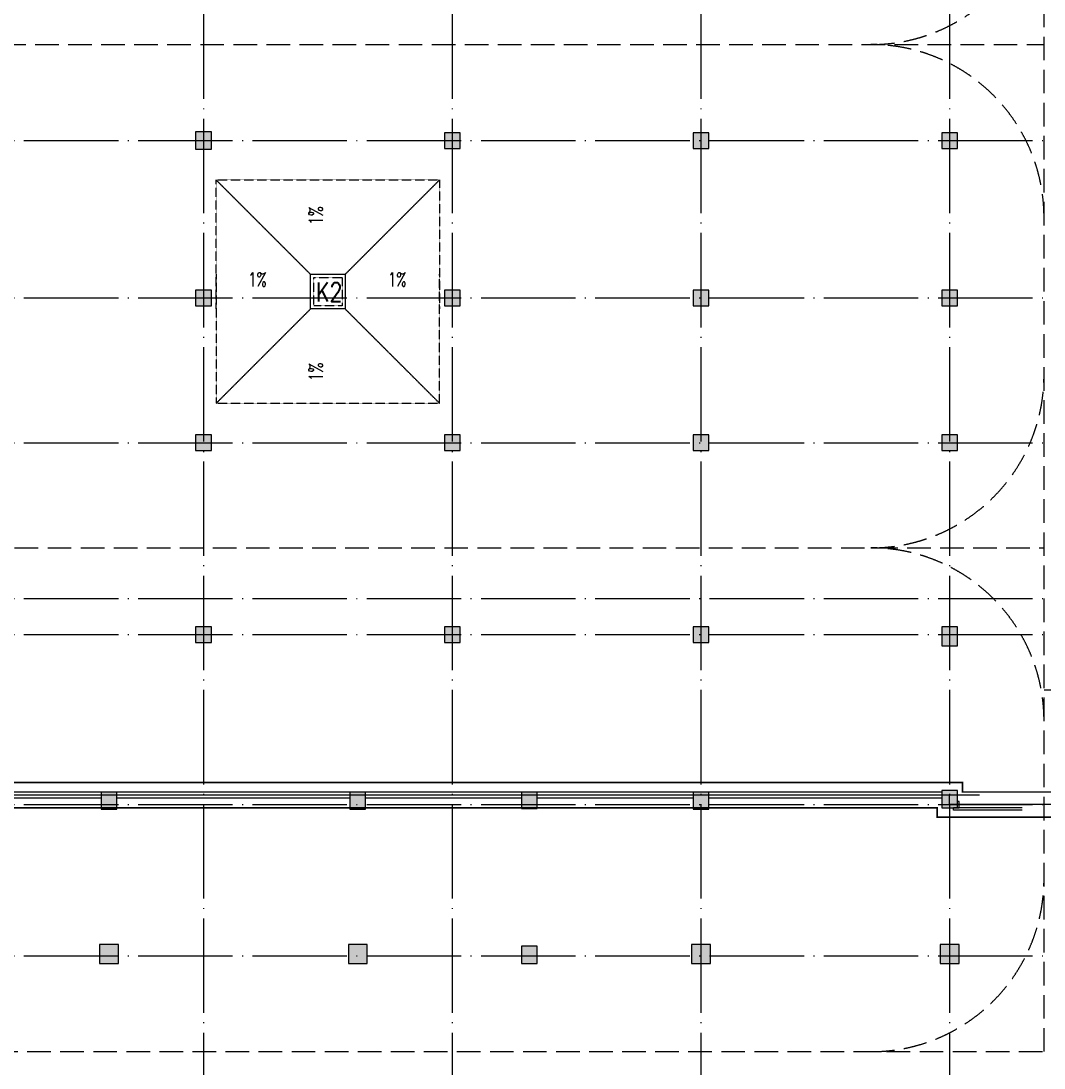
# Model space of a CAD drawing. Extents: x 290727 to 13733020, y 1731457 to 3643100.
# Drawn here: x 553212 to 585712, y 1801453 to 1834724 of the extents above; entities that cross this region are included whole.
import ezdxf

# ---------------------------------------------------------------- set-up
doc = ezdxf.new("R2010")
doc.units = 0
doc.header["$LTSCALE"] = 10
doc.linetypes.add('DASH', pattern=[0.35, 0.25, -0.1])
doc.linetypes.add('DOTE', pattern=[2.4200000000000004, 2, -0.2, 0.02, -0.2])
doc.layers.get('0').update_dxf_attribs({"linetype": 'CONTINUOUS'})
for name, color, linetype in [('-A-车行道路', 8, 'CONTINUOUS'), ('COLUMN', 9, 'CONTINUOUS'), ('DOTE', 8, 'DOTE'), ('PUB_HATCH', 8, 'CONTINUOUS'), ('PUB_TEXT', 7, 'CONTINUOUS'), ('WALL', 255, 'CONTINUOUS'), ('WINDOW', 4, 'CONTINUOUS'), ('作业图', 4, 'CONTINUOUS'), ('文字', 4, 'CONTINUOUS'), ('防火分区示意线', 4, 'CONTINUOUS'), ('防火分区线', 7, 'CONTINUOUS'), ('集水坑', 181, 'DASH')]:
    doc.layers.add(name, color=color, linetype=linetype)
doc.layers.get('0').off()
doc.styles.add('_HZTXT', font='simplex.shx', dxfattribs={"width": 0.8, "bigfont": 'HZTXT.shx'})
doc.styles.add('_TCH_DIM', font='SIMPLEX', dxfattribs={"bigfont": 'GBCBIG'})

# ---------------------------------------------------------------- blocks, each defined once
blk = doc.blocks.new('A$C55C93FC2')
at = {"layer": 'DOTE', "linetype": 'DOTE', "ltscale": 150}
for p, q in [((74084.13467079919, 127235.4713699026), (74084.13467079919, 52513.62335554417)), ((81984.13467079919, 127235.4713699026), (81984.13467079919, 52513.62335554417)), ((89884.13467079919, 127235.4713699026), (89884.13467079919, 52513.62335554417)), ((97784.13467079919, 127235.4713699026), (97784.13467079919, 52513.62335554417)), ((10299.4560685074, 90242.35001114104), (107472.3044319216, 90242.35001114104)), ((10299.4560685074, 85242.35001113918), (107472.3044319216, 85242.35001113918)), ((10299.4560685074, 80642.35001113918), (107484.1350579556, 80642.35001113918)), ((10299.45606850745, 75692.3500111429), (170248.6431798762, 75692.35001114244)), ((10299.45606850734, 74542.3500111429), (107484.1350579556, 74542.3500111429)), ((10299.45606850745, 69142.3500111429), (162348.6431798761, 69142.3500111429)), ((10299.45606850734, 64342.3500111429), (154860.4738058877, 64342.3500111429))]:
    blk.add_line(p, q, dxfattribs=at)
blk = doc.blocks.new('A$C47EE32D5')
at = {"layer": '集水坑'}
for p, q in [((-0.4771289825439453, 7100.008970737457), (2999.522871017456, 4100.008970737457)), ((4099.522871017456, 4100.008970737457), (7099.522871017456, 7100.008970737457)), ((-0.4771289825439453, 0.00897073745727539), (2999.522871017456, 3000.008970737457)), ((4099.522871017456, 3000.008970737457), (7099.522871017456, 0.00897073745727539))]:
    blk.add_line(p, q, dxfattribs=at)
for points in [[(-0.4771289825439453, 3000.008970737457), (-0.4771289825439453, 7100.008970737457), (7099.522871017456, 7100.008970737457), (7099.522871017456, 3000.008970737457)], [(-0.4771289825439453, 4100.008970737457), (-0.4771289825439453, 0.00897073745727539), (7099.522871017456, 0.00897073745727539), (7099.522871017456, 4100.008970737457)]]:
    blk.add_lwpolyline(points, dxfattribs=at)
at = {"layer": '集水坑', "linetype": 'ByBlock'}
blk.add_lwpolyline([(2999.522871017456, 4100.008970737457), (4099.522871017456, 4100.008970737457), (4099.522871017456, 3000.008970737457), (2999.522871017456, 3000.008970737457)], close=True, dxfattribs=at)
at = {"layer": '集水坑', "linetype": 'DASH'}
blk.add_lwpolyline([(3099.522871017456, 4000.008970737457), (3999.522871017456, 4000.008970737457), (3999.522871017456, 3100.008970737457), (3099.522871017456, 3100.008970737457)], close=True, dxfattribs=at)
at = {"layer": 'PUB_TEXT', "style": '_TCH_DIM', "width": 0.7058823529411765}
for rotation, p in [(89.9999999977333, (3392.022871041052, 5669.446646162486)), (90.00000000222022, (3392.02287105564, 703.1218361793522))]:
    blk.add_text('1%%%', height=446.25, rotation=rotation, dxfattribs=at).set_placement(p)
for p in [(1012.118811094202, 3707.508970737457), (5455.618811094202, 3707.508970737457)]:
    blk.add_text('1%%%', height=446.25, dxfattribs=at).set_placement(p)
at = {"layer": '集水坑', "style": '_HZTXT', "width": 0.8}
blk.add_text('K2', height=600, dxfattribs=at).set_placement((3170.142335236073, 3237.146686553955))
blk = doc.blocks.new('_FZH')
blk.add_lwpolyline([(-0.5, -0.5), (0.5, -0.5), (0.5, 0.5), (-0.5, 0.5)], close=True)
at = {"layer": 'PUB_HATCH'}
blk.add_solid([(-0.5, -0.5), (0.5, -0.5), (-0.5, 0.5), (0.5, 0.5)], dxfattribs=at)
blk = doc.blocks.new('$DorLib2D$00000126')
at = {"color": 0, "linetype": 'Continuous'}
for p, q in [((-0.5319999999956053, 0.5), (-0.5319999999956053, 0.900000000000091)), ((0.5320000000047003, 0.900000000000091), (0.5320000000047003, 0.5000000000002274))]:
    blk.add_line(p, q, dxfattribs=at)
at = {"color": 0, "linetype": 'DASH'}
for p, q in [((-0.5319999999956053, 0.900000000000091), (0.5320000000047003, 0.900000000000091)), ((-0.5319999999956053, 0.5), (0.5320000000047003, 0.5000000000002274))]:
    blk.add_line(p, q, dxfattribs=at)
blk = doc.blocks.new('车库建筑作业图')
at = {"layer": '-A-车行道路', "linetype": 'DASH', "ltscale": 300}
for p, q in [((585712.3610577089, 2187729.832097111), (585712.3610577991, 2235429.786754116)), ((585712.3610577306, 2199229.787118943), (643262.3689717674, 2199229.787121169)), ((545012.3761731317, 2187729.832095781), (589481.3564011818, 2187729.832097111))]:
    blk.add_line(p, q, dxfattribs=at)
for points in [[(580212.3610577695, 2219729.787113932, 0.414213562373095), (585712.3610577695, 2225229.787113932)], [(585712.3610577695, 2214229.787114583, 0.4142135623730951), (580212.3610577695, 2219729.787114583)], [(580212.3610577392, 2203736.791986221, 0.414213562373095), (585712.3610577392, 2209236.791986221)], [(585712.3610577392, 2198236.791986872, 0.4142135623730951), (580212.3610577392, 2203736.791986872)], [(580212.361057709, 2187729.832096785, 0.414213562373095), (585712.361057709, 2193229.832096785)]]:
    blk.add_lwpolyline(points, format="xyb", dxfattribs=at)
for points in [[(527412.3757859743, 2219729.787112885), (585712.3610577694, 2219729.787114257)], [(543562.3757858077, 2203736.791985178), (585712.3610577391, 2203736.791986546)]]:
    blk.add_lwpolyline(points, dxfattribs=at)
at = {"layer": 'DOTE', "linetype": 'Continuous', "ltscale": 150}
blk.add_line((583661.1252305033, 2195879.787113949), (546462.3905819425, 2195879.787113949), dxfattribs=at)
at = {"layer": 'WALL', "linetype": 'Continuous'}
for p, q in [((555762.3757860374, 2195979.787113993), (550762.3757860527, 2195979.787113961)), ((563662.3757859244, 2195979.787113947), (556262.3757858559, 2195979.787113965)), ((569112.3757862943, 2195979.787113971), (564162.3757860279, 2195979.787113943)), ((574562.3757860343, 2195979.787114009), (569612.375786258, 2195979.787113981)), ((582462.3757860687, 2195979.787113947), (575062.3757856938, 2195979.787113959)), ((555762.3757860954, 2195779.787113994), (550762.3757861106, 2195779.787113992)), ((563662.3757859825, 2195779.787113978), (556262.375785914, 2195779.787113982)), ((569112.3757861716, 2195779.787113971), (564162.3757859083, 2195779.787113978)), ((574562.3757860924, 2195779.787113965), (569612.3757863214, 2195779.787113947)), ((582462.3757861268, 2195779.787113947), (575062.3757855743, 2195779.78711398)), ((583012.3757861328, 2195679.787113979), (582962.3757864181, 2195679.787114681)), ((583012.3757861328, 2195479.78711396), (583012.3757861328, 2195679.787113979)), ((582962.3757864761, 2195479.787114308), (583012.3757861328, 2195479.78711396))]:
    blk.add_line(p, q, dxfattribs=at)
at = {"layer": '防火分区示意线', "color": 5, "linetype": 'DASH', "ltscale": 300, "const_width": 50}
blk.add_lwpolyline([(593868.665021778, 2236629.726706663), (593868.7689773396, 2212829.78725341), (590768.6654430359, 2212829.78725341), (590768.6654430329, 2203429.787253866), (590270.1568080015, 2203429.787257636), (588418.6650217816, 2203429.787257636), (588418.6650217815, 2195979.787252968), (583118.6650217813, 2195979.787252968), (583118.6650217813, 2196279.787252968), (547868.6712595432, 2196279.787252968)], dxfattribs=at)
at = {"layer": '防火分区示意线', "color": 2, "linetype": 'DASH', "ltscale": 300, "const_width": 50}
blk.add_lwpolyline([(607818.6654089703, 2191212.254535994), (607818.6654089384, 2205979.787741689), (601868.6664195986, 2205979.787741691), (601868.6664195991, 2207379.787253411), (595468.6654430777, 2207379.787253407), (595468.6654430381, 2202579.78725336), (591462.3698106558, 2202579.787253575), (591462.3698106558, 2202579.787253575), (589218.6770154337, 2202579.787253996), (589218.6650217815, 2195179.787252968), (582318.6650217813, 2195179.787252968), (582318.6650217813, 2195479.787252968), (547068.6798177536, 2195479.787252968)], dxfattribs=at)
at = {"layer": '防火分区线', "linetype": 'Continuous', "flags": 128}
for points in [[(594262.3760083666, 2236179.726706428), (594262.4815185547, 2212429.787114412), (591162.3762072287, 2212429.787114412), (591162.3670968785, 2202979.787121515), (591162.3670968785, 2202979.787114412), (589921.7446900076, 2202979.787114412), (588812.3757859744, 2202979.787117131), (588812.3757859744, 2195579.787113969), (582712.3757859743, 2195579.787113969), (582712.3757859743, 2195879.787113969), (547462.3905819466, 2195879.787113969)], [(624012.3761731316, 2158179.787121464), (624012.3761731316, 2174579.787121536), (608212.3761731305, 2174579.787121528), (608212.3761731306, 2190879.787113969), (606027.1918231836, 2190879.787113969), (607336.7296522437, 2190879.787113969), (608212.3761731648, 2190879.787113969), (608212.3761731305, 2206329.78760269), (602262.3771837917, 2206329.787602693), (602262.3771837922, 2207779.787114413), (595062.3762072739, 2207779.787114408), (595062.3762072343, 2202979.787114383), (591162.3762072287, 2202979.787117434), (590908.021963589, 2202979.787114412), (588812.3742024497, 2202979.787114412), (588812.3757859744, 2195579.787113969), (582712.3757859743, 2195579.787113969), (582712.3757859743, 2195879.787113969), (547462.3905819466, 2195879.787113969)]]:
    blk.add_lwpolyline(points, dxfattribs=at)
blk.add_blockref('A$C47EE32D5', (559412.8529149551, 2208329.778143232))
at = {"layer": 'COLUMN', "linetype": 'Continuous'}
for p, xscale, yscale, zscale, rotation in [((559012.3757859721, 2216679.787113969), 549.999999511987, 500.0000001899898, 500.0000001899898, 269.999999940721), ((566912.3757859721, 2216679.787113969), 500, 500, 500, 270), ((574812.375785972, 2216679.787113969), 500, 500, 500, 270), ((582712.3757859721, 2216679.787113969), 500, 500, 500, 270), ((559012.3757859721, 2211679.787113968), 500, 500, 500, 270), ((566912.3757859721, 2211679.787113968), 500, 500, 500, 270), ((574812.375785972, 2211679.787113968), 500, 500, 500, 270), ((582712.3757859721, 2211679.787113968), 500, 500, 500, 270), ((559012.3757859721, 2207079.787113968), 500, 500, 500, 270), ((566912.3757859721, 2207079.787113968), 500, 500, 500, 270), ((574812.375785972, 2207079.787113968), 500, 500, 500, 270), ((582712.3757859721, 2207079.787113968), 500, 500, 500, 270), ((559012.3757859732, 2200979.787113969), 500, 500, 500, 270), ((566912.3757859732, 2200979.787113969), 500, 500, 500, 270), ((574812.375785973, 2200979.787113969), 500, 500, 500, 270), ((582712.3757859732, 2200929.756057784), 600.0621123705059, 500, 500, 270), ((556012.375786053, 2195704.756057717), 550.0621125041507, 500, 500, 270.0000000166249), ((563912.375785931, 2195704.756057717), 550.0621125041507, 499.9999995117541, 499.9999995117541, 270.0000000166249), ((569362.3757859278, 2195717.256057968), 525.0621120296455, 500.0000004882495, 500.0000004882459, 269.9999999648368), ((574812.3757859308, 2195704.756057717), 550.0621125041507, 499.9999995117541, 499.9999995117541, 270.000000016637), ((582712.375786053, 2195754.756057961), 550.0621120161377, 500, 500, 270.0000000166249), ((556012.387382121, 2190829.777420089), 599.9806122388691, 600, 600, 270), ((563912.387382121, 2190829.777420089), 599.9806122388691, 600, 600, 270), ((569362.3815840471, 2190804.777420089), 549.9806122388691, 500.0115961479023, 500.0115961479023, 270), ((574812.3751750898, 2190829.767726208), 600, 599.9755859375, 599.9755859375, 270), ((582712.3629680586, 2190829.777420089), 599.9806122388691, 600, 600, 270)]:
    blk.add_blockref('_FZH', p, dxfattribs=dict(at, xscale=xscale, yscale=yscale, zscale=zscale, rotation=rotation))
at = {"layer": 'WINDOW', "linetype": 'Continuous', "xscale": 5500, "yscale": 200, "zscale": -5500, "rotation": 180}
blk.add_blockref('$DorLib2D$00000126', (585762.3757859733, 2195579.787113969), dxfattribs=at)
at = {"layer": '文字', "linetype": 'Continuous'}
blk.add_blockref('A$C55C93FC2', (484928.2411151752, 2126437.437102827), dxfattribs=at)

msp = doc.modelspace()

# ---------------------------------------------------------------- block references
at = {"layer": '作业图', "linetype": 'Continuous'}
msp.add_blockref('车库建筑作业图', (0, -385755.6740215458), dxfattribs=at)

doc.saveas('drawing.dxf')
